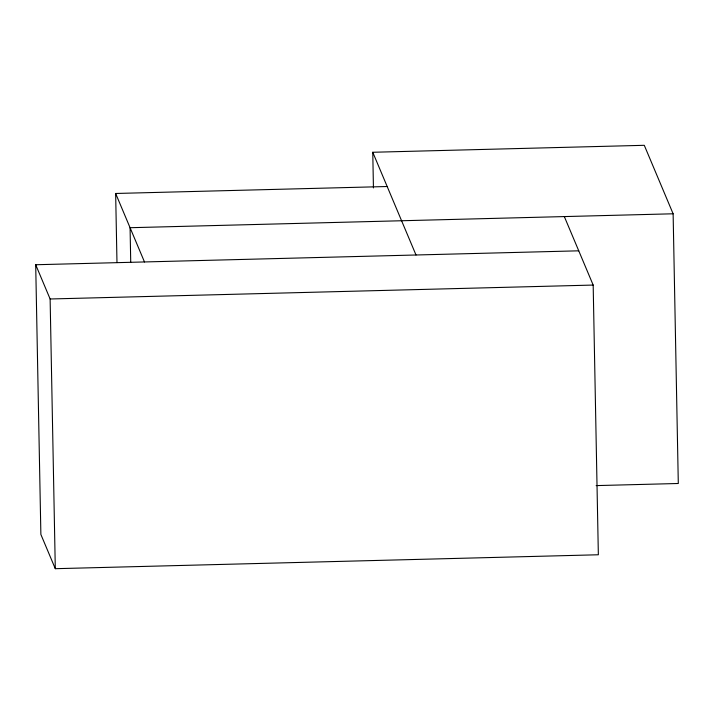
<?xml version="1.0" encoding="UTF-8"?>
<svg xmlns="http://www.w3.org/2000/svg" width="714" height="714" viewBox="0 0 714 714"><rect width="100%" height="100%" fill="white"/><g stroke="black" fill="none" stroke-linecap="round" stroke-linejoin="round"><path stroke-width="1.07" d="M373.44 187.934L372.762 152.269L644.287 145.308L673.124 213.789L678.3 483.494L596.154 485.6M116.98 262.573L115.65 193.476L387.175 186.515M673.124 213.789L130.073 227.712L130.733 262.261M564.328 216.583L593.173 285.064L598.35 554.769L55.299 568.692L40.876 534.447L35.7 264.742L578.751 250.819M35.7 264.742L50.123 298.988L593.173 285.064M372.762 152.269L416.012 254.996M115.65 193.476L144.487 261.958M50.123 298.988L55.299 568.692"/></g></svg>
